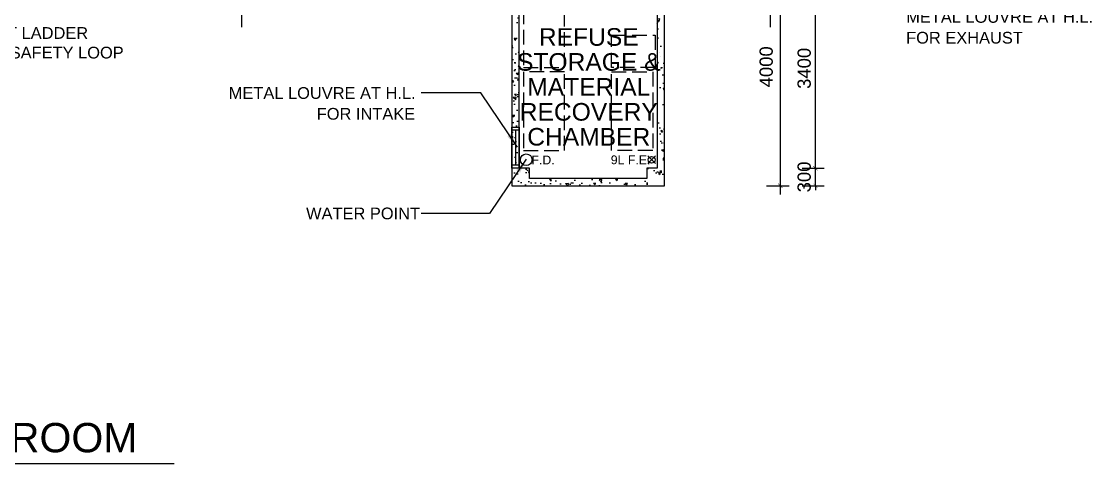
# Model space of a CAD drawing. Header units: millimetres. Extents: x 0 to 61044, y 27 to 39885.
# Drawn here: x 41250 to 59475, y 501 to 8035 of the extents above; entities that cross this region are included whole.
import ezdxf

# ---------------------------------------------------------------- set-up
doc = ezdxf.new("R2010")
doc.units = ezdxf.units.MM
doc.linetypes.add('CENTERX2', pattern=[101.6, 63.5, -12.7, 12.7, -12.7])
doc.linetypes.add('DASH', pattern=[0.35, 0.25, -0.1])
doc.layers.get('Defpoints').update_dxf_attribs({"color": 8})
for name, color, linetype in [('2', 8, 'Continuous'), ('E_M', 8, 'DASH'), ('FSD', 8, 'Continuous'), ('GBP Dim', 8, 'Continuous'), ('GBP Text 200', 8, 'Continuous'), ('GBP Text 250', 8, 'Continuous'), ('grid', 8, 'CENTERX2'), ('HATCH_1', 8, 'Continuous'), ('WALL-STRUCTURE', 8, 'Continuous'), ('WINDOW', 8, 'Continuous')]:
    doc.layers.add(name, color=color, linetype=linetype)
doc.styles.add('BH', font='arial.ttf')
doc.styles.get("Standard").update_dxf_attribs({"font": 'arial.ttf'})
doc.styles.add('SWIS721LT750', font='swissl.ttf')
doc.dimstyles.new('200 GBP', dxfattribs={"dimscale": 1.5, "dimtxt": 150, "dimasz": 50, "dimexe": 100, "dimexo": 50, "dimgap": 50, "dimtad": 1, "dimdec": 0, "dimzin": 0, "dimdsep": 46, "dimtxsty": 'BH', "dimblk": 'ARCHTICK', "dimcen": 0.09, "dimdle": 100, "dimclrd": 9, "dimclre": 9, "dimclrt": 1, "dimadec": 0, "dimazin": 0, "dimtfac": 1, "dimtdec": 0, "dimtix": 1, "dimtmove": 2, "dimatfit": 3, "dimldrblk": 'ARCHTICK', "dimfxl": 300, "dimfxlon": 1, "dimtolj": 1, "dimtzin": 0, "dimarcsym": 0})
doc.dimstyles.get("Standard").update_dxf_attribs({"dimtxt": 0.18, "dimasz": 0.18, "dimexe": 0.18, "dimexo": 0.0625, "dimgap": 0.09, "dimtad": 0, "dimtih": 1, "dimtoh": 1, "dimdec": 4, "dimzin": 0, "dimdsep": 46, "dimtxsty": 'Standard', "dimcen": 0.09, "dimadec": 0, "dimazin": 0, "dimtfac": 1, "dimtdec": 4, "dimtofl": 0, "dimtmove": 0, "dimatfit": 3, "dimfxl": 1, "dimtolj": 1, "dimtzin": 0, "dimarcsym": 0})

# ---------------------------------------------------------------- blocks, each defined once
blk = doc.blocks.new('A$C65CE4B9B')
at = {"layer": 'grid', "ltscale": 200}
for p, q in [((-14000, 10500), (-14000, -20450)), ((-5000, -10588), (-5000, -20450))]:
    blk.add_line(p, q, dxfattribs=at)
blk = doc.blocks.new('_ArchTick')
at = {"color": 0, "const_width": 0.1}
blk.add_lwpolyline([(0.5, 0.5), (-0.5, -0.5)], dxfattribs=at)
blk = doc.blocks.new('*D141')
at = {"layer": 'Defpoints', "color": 0, "transparency": 16777216}
for p in [(54470, 5535), (54771, 5535), (54470, 5235)]:
    blk.add_point(p, dxfattribs=at)
at = {"layer": 'GBP Dim', "color": 9, "lineweight": -2, "transparency": 16777216}
for p, q in [((54546, 5535), (54921, 5535)), ((54771, 5535), (54771, 5610)), ((54771, 5235), (54771, 5535)), ((54546, 5235), (54921, 5235)), ((54771, 5235), (54771, 5160))]:
    blk.add_line(p, q, dxfattribs=at)
at = {"layer": 'GBP Dim', "color": 9, "lineweight": -2, "transparency": 16777216, "xscale": 75, "yscale": 75, "zscale": 75}
for p, rotation in [((54771, 5535), 270), ((54771, 5235), 90)]:
    blk.add_blockref('_ArchTick', p, dxfattribs=dict(at, rotation=rotation))
at = {"layer": 'GBP Dim', "transparency": 16777216, "insert": (54581, 5385), "char_height": 225, "attachment_point": 5, "rotation": 90, "style": 'BH'}
blk.add_mtext('\\A1;300', dxfattribs=at)
blk = doc.blocks.new('*D142')
at = {"layer": 'Defpoints', "color": 0, "transparency": 16777216}
for p in [(54462, 8935), (54771, 8935), (54470, 5535)]:
    blk.add_point(p, dxfattribs=at)
at = {"layer": 'GBP Dim', "color": 9, "lineweight": -2, "transparency": 16777216}
for p, q in [((54546, 8935), (54921, 8935)), ((54771, 5385), (54771, 9085)), ((54546, 5535), (54921, 5535))]:
    blk.add_line(p, q, dxfattribs=at)
at = {"layer": 'GBP Dim', "color": 9, "lineweight": -2, "transparency": 16777216, "xscale": 75, "yscale": 75, "zscale": 75}
for p, rotation in [((54771, 8935), 90), ((54771, 5535), 270)]:
    blk.add_blockref('_ArchTick', p, dxfattribs=dict(at, rotation=rotation))
at = {"layer": 'GBP Dim', "transparency": 16777216, "insert": (54581, 7235), "char_height": 225, "attachment_point": 5, "rotation": 90, "style": 'BH'}
blk.add_mtext('\\A1;3400', dxfattribs=at)
blk = doc.blocks.new('*D144')
at = {"layer": 'Defpoints', "color": 0, "transparency": 16777216}
for p in [(53862, 9235), (53862, 5235), (54172, 5235)]:
    blk.add_point(p, dxfattribs=at)
at = {"layer": 'GBP Dim', "color": 9, "lineweight": -2, "transparency": 16777216}
for p, q in [((54172, 9385), (54172, 5085)), ((53937, 9235), (54322, 9235)), ((53937, 5235), (54322, 5235))]:
    blk.add_line(p, q, dxfattribs=at)
at = {"layer": 'GBP Dim', "color": 9, "lineweight": -2, "transparency": 16777216, "xscale": 75, "yscale": 75, "zscale": 75}
for p, rotation in [((54172, 9235), 90), ((54172, 5235), 270)]:
    blk.add_blockref('_ArchTick', p, dxfattribs=dict(at, rotation=rotation))
at = {"layer": 'GBP Dim', "transparency": 16777216, "insert": (53934, 7261), "char_height": 225, "attachment_point": 5, "rotation": 90, "style": 'BH'}
blk.add_mtext('\\A1;4000', dxfattribs=at)

msp = doc.modelspace()

# ---------------------------------------------------------------- hatches: boundary and pattern name
at = {"layer": 'HATCH_1'}
h = msp.add_hatch(dxfattribs=at)
h.set_pattern_fill('AR-CONC', color=256, scale=50, angle=90, style=0)
h.set_pattern_definition([(140, (-10000, -7065.47), (31.376, 358.6301), [37.5, -412.5]), (85, (-10000, -7065.47), (-376.096, -69.3757), [30, -330]), (190.4514, (-9997.4, -7035.58), (-344.7198, 289.2547), [31.87, -350.571]), (136.1842, (-10100, -7065.47), (82.7595, 533.6205), [56.25, -618.75]), (186.6356, (-10093.1, -7021), (-487.059, 467.3314), [47.805, -525.8565]), (81.1842, (-10100, -7065.47), (-487.0593, 467.331), [45, -495]), (111, (-10075, -7015.47), (201.3094, 298.4535), [37.5, -412.5]), (56, (-10075, -7015.47), (-362.575, 121.6577), [30, -330]), (161.4514, (-10058.23, -6990.6), (-161.2652, 420.1113), [31.87, -350.571]), (127.5, (-10000, -7065.47), (-166.44693, 6.07993), [0, -326, 0, -335, 0, -331.25]), (97.5, (-10000, -7065.47), (-197.20586, 131.53477), [0, -191, 0, -318.5, 0, -126.25]), (57.5, (-10000, -7176.97), (11.27744, 266.91122), [0, -125, 0, -390, 0, -517.5]), (47.5, (-10000, -7226.97), (-50.0525, 291.5931), [0, -162.5, 0, -259, 0, -367.5])])
h.paths.add_polyline_path([(52200, 9234.5), (51650, 9234.5), (51650, 9109.5), (52075, 9109.5), (52075, 5359.5), (49900, 5359.5), (49900, 5534.5), (49725, 5534.5), (49725, 8934.5), (49900, 8934.5), (49900, 9109.5), (50150, 9109.5), (50150, 9234.5), (49600, 9234.5), (49600, 5234.5), (52200, 5234.5)])
h.paths.add_polyline_path([(51900, 5534.5), (52075, 5534.5), (52075, 5359.5), (51900, 5359.5)], flags=17)
h.paths.add_polyline_path([(51900, 8934.5), (52075, 8934.5), (52075, 9109.5), (51900, 9109.5)], flags=17)

# ---------------------------------------------------------------- linework, layer by layer
for p, q in [((49725, 6184.5), (49600, 6184.5)), ((49725, 5584.5), (49600, 5584.5))]:
    msp.add_line(p, q)
msp.add_lwpolyline([(49600, 6234.5), (49725, 6234.5), (49725, 5534.5), (49600, 5534.5)], close=True)
at = {"layer": '2', "ltscale": 5}
for p, q in [((52047.9, 5742.6), (51917.7, 5612.4)), ((51917.7, 5742.6), (52047.9, 5612.4))]:
    msp.add_line(p, q, dxfattribs=at)
msp.add_circle((51982.8, 5677.5), 57.1, dxfattribs=at)
at = {"layer": 'E_M', "ltscale": 1000}
for points in [[(49800, 8589.5), (49800, 7249.5), (50500, 7249.5), (50500, 8589.5)], [(51300, 7799.5), (52040, 7799.5), (52040, 7249.5), (51300, 7249.5)], [(49800, 7174.5), (49800, 5834.5), (50500, 5834.5), (50500, 7174.5)], [(52000, 7174.5), (52000, 5834.5), (51300, 5834.5), (51300, 7174.5)]]:
    msp.add_lwpolyline(points, close=True, dxfattribs=at)
at = {"layer": 'FSD'}
msp.add_circle((49846.4, 5677.5), 100, dxfattribs=at)
at = {"layer": 'GBP Text 250'}
msp.add_line((28929.9, 500.9), (43853.8, 500.9), dxfattribs=at)
at = {"layer": 'WALL-STRUCTURE'}
msp.add_lwpolyline([(51900, 9109.5), (51900, 8934.5), (52075, 8934.5), (52075, 5534.5), (51900, 5534.5), (51900, 5359.5), (49900, 5359.5), (49900, 5534.5), (49725, 5534.5), (49725, 8934.5), (49900, 8934.5), (49900, 9109.5), (50150, 9109.5), (50150, 9234.5), (49600, 9234.5), (49600, 5234.5), (52200, 5234.5), (52200, 9234.5), (51650, 9234.5), (51650, 9109.5), (51900, 9109.5)], dxfattribs=at)
at = {"layer": 'WINDOW', "ltscale": 300}
msp.add_line((49662.5, 6184.5), (49662.5, 5584.5), dxfattribs=at)

# ---------------------------------------------------------------- block references
at = {"layer": 'grid'}
msp.add_blockref('A$C65CE4B9B', (59000, 28384.5), dxfattribs=at)

# ---------------------------------------------------------------- texts
at = {"layer": 'FSD', "style": 'SWIS721LT750'}
msp.add_text('9L F.E.', height=150, dxfattribs=at).set_placement((51286.6, 5601.3))
at = {"layer": 'FSD', "insert": (50331.4, 5749.4), "char_height": 150, "width": 289.324, "attachment_point": 3, "style": 'SWIS721LT750'}
msp.add_mtext('F.D.', dxfattribs=at)
at = {"layer": 'GBP Text 200', "style": 'BH'}
for s, p in [('METAL LOUVRE AT H.L.', (56317.6, 8011.5)), ('FOR EXHAUST', (56316.5, 7656.9)), ('METAL LOUVRE AT H.L.', (44781.1, 6715.1)), ('FOR INTAKE', (46279.5, 6360.5))]:
    msp.add_text(s, height=200, dxfattribs=at).set_placement(p)
at = {"layer": 'GBP Text 200', "char_height": 200, "width": 3510.97, "attachment_point": 5, "line_spacing_factor": 0.84, "style": 'BH'}
for s, insert in [('CAT LADDER', (41501.7, 7835.8)), ('W/ SAFETY LOOP', (41812.1, 7502))]:
    msp.add_mtext(s, dxfattribs=dict(at, insert=insert))
at = {"layer": 'GBP Text 200', "insert": (46098.2, 4863.3), "char_height": 200, "width": 6360.915, "attachment_point": 1, "style": 'BH'}
msp.add_mtext('WATER POINT', dxfattribs=at)
at = {"layer": 'GBP Text 250', "style": 'BH'}
msp.add_text('FRESH & FLUSHING WATER PUMP ROOM', height=500, dxfattribs=at).set_placement((29179, 693.3))
at = {"layer": 'GBP Text 250', "insert": (50912, 6917.3), "char_height": 300, "width": 2446.895, "attachment_point": 5, "line_spacing_factor": 0.85, "style": 'BH'}
msp.add_mtext('REFUSE STORAGE &\\PMATERIAL RECOVERY CHAMBER', dxfattribs=at)

# ---------------------------------------------------------------- dimensions: what is measured, and where the dimension line sits
at = {"layer": 'GBP Dim'}
dim = msp.add_linear_dim(base=(54172.3, 5234.5), p1=(53862.5, 9234.5), p2=(53862.5, 5234.5), angle=90, dimstyle='200 GBP', override={"dimclrt": 256, "dimfxl": 150, "dimfxlon": 0}, dxfattribs=at)
dim.commit()
dim.dimension.update_dxf_attribs({"geometry": '*D144', "text_midpoint": (53934, 7261.4), "dimtype": 160})
for base, p1, p2, picture, middle in [((54771.4, 8934.5), (54470.1, 5534.5), (54461.5, 8934.5), '*D142', (54581.4, 7234.5)), ((54771.4, 5534.5), (54470.1, 5234.5), (54470.1, 5534.5), '*D141', (54581.4, 5384.5))]:
    dim = msp.add_linear_dim(base=base, p1=p1, p2=p2, angle=90, dimstyle='200 GBP', override={"dimclrt": 256, "dimfxl": 150}, dxfattribs=at)
    dim.commit()
    dim.dimension.update_dxf_attribs({"geometry": picture, "text_midpoint": middle})

# ---------------------------------------------------------------- leaders
at = {"layer": 'GBP Text 200'}
for points in [[(49698, 5894.3), (49073, 6819.2), (48057.8, 6819.2)], [(49848, 5687.4), (49223, 4762.6), (48057.8, 4762.6)]]:
    msp.add_leader(points, dimstyle='Standard', override={"dimscale": 2, "dimtxt": 200, "dimasz": 125, "dimexe": 166.67, "dimexo": 100, "dimgap": 100, "dimtih": 0, "dimtoh": 0, "dimdec": 0, "dimrnd": 5.001, "dimtxsty": 'BH', "dimdle": 166.666667, "dimclrd": 9, "dimclre": 9, "dimclrt": 1, "dimtdec": 0, "dimtix": 1, "dimtofl": 1, "dimtmove": 2, "dimfxl": 50}, dxfattribs=at)

doc.saveas('drawing.dxf')
